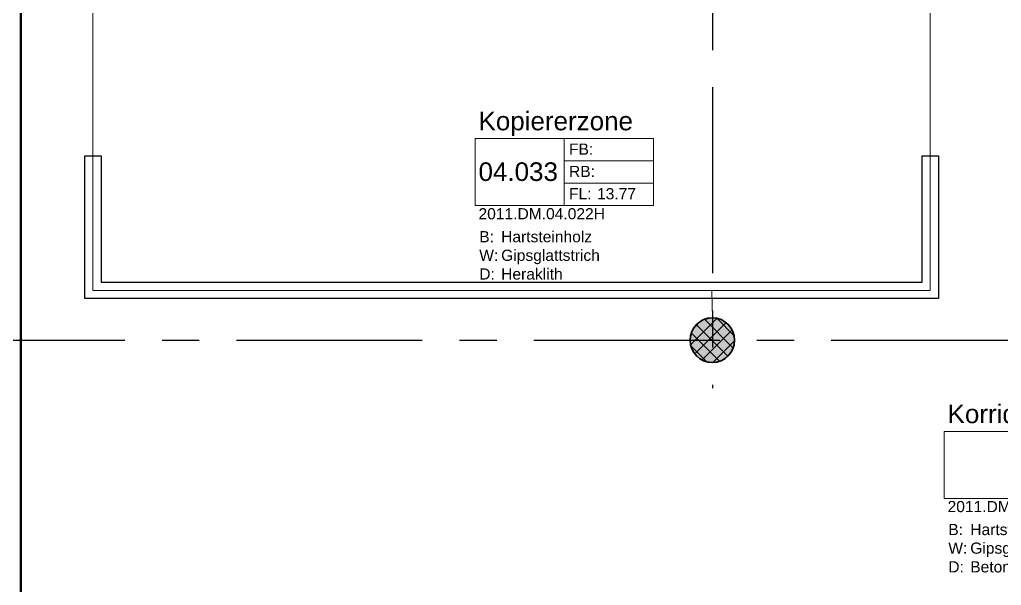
# Model space of a CAD drawing. Header units: millimetres. Extents: x -5 to 111, y -3 to 86.
# Drawn here: x 17.94 to 24.54, y 13.65 to 17.45 of the extents above; entities that cross this region are included whole.
import ezdxf

# ---------------------------------------------------------------- set-up
doc = ezdxf.new("R2010")
doc.units = ezdxf.units.MM
doc.linetypes.add('MITTE', pattern=[2, 1.25, -0.25, 0.25, -0.25])
for name, color, linetype, lineweight in [('A1------D-', 9, 'Continuous', 18), ('A1------J-', 10, 'Continuous', 50), ('A1E00---E-', 3, 'MITTE', 25), ('A1E2----E-', 4, 'Continuous', 35), ('A1E2----H-', 5, 'Continuous', 18), ('A1M11---E-', 3, 'Continuous', 25), ('A1Z21---E-', 210, 'Continuous', 18), ('A1Z29---T-', 5, 'Continuous', 18)]:
    doc.layers.add(name, color=color, linetype=linetype, lineweight=lineweight)
doc.layers.add('A1------H-', color=8, linetype='Continuous')
doc.styles.add('ARIAL', font='ARIAL.TTF')
doc.dimstyles.new('MST1_50m', dxfattribs={"dimtxt": 0.125, "dimasz": 0.05, "dimexe": 0.05, "dimexo": 0.1, "dimgap": 0.05, "dimtad": 1, "dimdec": 3, "dimzin": 9, "dimdsep": 46, "dimtxsty": 'ARIAL', "dimblk": 'ORIGIN', "dimcen": 0, "dimse1": 1, "dimse2": 1, "dimclrd": 256, "dimclre": 256, "dimclrt": 256, "dimadec": 0, "dimazin": 0, "dimtfac": 1, "dimtdec": 3, "dimtix": 1, "dimtmove": 0, "dimatfit": 3, "dimldrblk": 'ORIGIN', "dimfxl": 0, "dimlwd": -1, "dimlwe": -1, "dimarcsym": 0})

# ---------------------------------------------------------------- blocks, each defined once
blk = doc.blocks.new('_Origin')
at = {"color": 0, "linetype": 'ByBlock', "lineweight": -2}
blk.add_line((0, 0), (-1, 0), dxfattribs=at)
for points in [[(0, 0), (0, 1)], [(0, 0), (0, -1)]]:
    blk.add_lwpolyline(points)
blk.add_circle((0, 0), 0.5, dxfattribs=at)
blk = doc.blocks.new('*D224')
at = {"layer": 'A1------D-', "transparency": 16777216}
blk.add_line((5.295, 4.0007), (84.625, 4.0007), dxfattribs=at)
at = {"layer": 'Defpoints', "color": 0, "transparency": 16777216}
for p in [(84.675, 18.775), (5.245, 8.158), (84.675, 4.0007)]:
    blk.add_point(p, dxfattribs=at)
at = {"layer": 'A1------D-', "transparency": 16777216, "xscale": 0.05, "yscale": 0.05, "zscale": 0.05, "rotation": 180}
blk.add_blockref('_Origin', (5.245, 4.0007), dxfattribs=at)
at = {"layer": 'A1------D-', "transparency": 16777216, "xscale": 0.05, "yscale": 0.05, "zscale": 0.05}
blk.add_blockref('_Origin', (84.675, 4.0007), dxfattribs=at)
at = {"layer": 'A1------D-', "transparency": 16777216, "insert": (44.96, 4.1146), "char_height": 0.125, "attachment_point": 5, "style": 'ARIAL'}
blk.add_mtext('79.43', dxfattribs=at)
blk = doc.blocks.new('bbl-raumstempel')
for points in [[(0, 0), (0, -0.45), (1.2, -0.45), (1.2, 0), (0, 0)], [(0.6, -0.45), (0.6, 0)], [(0.6, -0.15), (1.2, -0.15)], [(0.6, -0.3), (1.2, -0.3)], [(1.2, -0.3), (1.2, -0.45)]]:
    blk.add_lwpolyline(points)
at = {"style": 'ARIAL'}
for s, p in [('FB:', (0.6318, -0.1083)), ('RB:', (0.6318, -0.2583)), ('FL:', (0.6318, -0.4083)), ('B:', (0.0282, -0.6971)), ('W:', (0.0282, -0.8221)), ('D:', (0.0282, -0.9478))]:
    blk.add_text(s, height=0.075, dxfattribs=at).set_placement(p)
for tag, p, height in [('RAUMBEZ', (0.0233, 0.0555), 0.125), ('FB', (0.8201, -0.1083), 0.075), ('RNR1', (0.0233, -0.285), 0.125), ('RB', (0.8201, -0.2583), 0.075), ('FLAECHE', (0.8201, -0.4083), 0.075), ('RNR2', (0.0233, -0.5428), 0.075), ('B', (0.1756, -0.6971), 0.075), ('W', (0.1756, -0.8221), 0.075), ('D', (0.1756, -0.9478), 0.075)]:
    blk.add_attdef(tag, p, '', height=height, dxfattribs=at)
blk = doc.blocks.new('2011.DM.04.022H', base_point=(18.435, 18.08))
at = {"layer": 'A1Z21---E-'}
blk.add_lwpolyline([(18.435, 18.08), (24.065, 18.08), (24.065, 15.635), (18.435, 15.635)], close=True, dxfattribs=at)
at = {"layer": 'A1Z21---E-', "style": 'ARIAL', "flags": 1}
blk.add_attdef('C_NUMBER', (18.435, 18.08), '', height=10, dxfattribs=at)
blk = doc.blocks.new('2011.DM.04.025V', base_point=(44.845, 13.53))
at = {"layer": 'A1Z21---E-'}
blk.add_lwpolyline([(18.435, 18.08), (18.435, 15.635), (22.5972, 15.635), (22.6, 15.45), (22.534, 15.4347), (22.4944, 15.4065), (22.4636, 15.3624), (22.45, 15.3), (22.4632, 15.2385), (22.4944, 15.1935), (22.5423, 15.1616), (22.6, 15.15), (22.6579, 15.1616), (22.704, 15.1919), (22.7377, 15.2405), (22.75, 15.3), (22.7317, 15.3718), (22.7055, 15.4066), (22.6626, 15.4363), (22.6, 15.45), (22.5972, 15.635), (24.065, 15.635), (24.065, 18.08)], dxfattribs=at)
at = {"layer": 'A1Z21---E-', "style": 'ARIAL', "flags": 1}
blk.add_attdef('C_NUMBER', (44.845, 13.53), '', height=10, dxfattribs=at)

msp = doc.modelspace()

# ---------------------------------------------------------------- hatches: boundary and pattern name
at = {"layer": 'A1------H-'}
h = msp.add_hatch(color=256, dxfattribs=at)
edge = h.paths.add_edge_path()
edge.add_arc((22.6, 15.3), 0.15, 0, 360)
at = {"layer": 'A1E2----H-'}
h = msp.add_hatch(dxfattribs=at)
h.set_pattern_fill('ANSI37', color=256, scale=0.02, style=0)
edge = h.paths.add_edge_path()
edge.add_arc((22.6, 15.3), 0.15, 0, 360, ccw=False)

# ---------------------------------------------------------------- linework, layer by layer
at = {"layer": 'A1------J-', "flags": 128}
msp.add_lwpolyline([(25.188, 40.2), (25.188, 26.04), (17.95, 26.04), (17.95, 2.5), (17.29, 2.5)], dxfattribs=at)
at = {"layer": 'A1E00---E-'}
for p, q in [((22.6, 79), (22.6, 14.9776)), ((1.4, 15.3), (47.4, 15.3))]:
    msp.add_line(p, q, dxfattribs=at)
at = {"layer": 'A1E2----E-'}
msp.add_circle((22.6, 15.3), 0.15, dxfattribs=at)
msp.add_circle((22.6, 15.3), 0.15, dxfattribs=at)
at = {"layer": 'A1M11---E-'}
for p, q in [((18.38, 15.58), (18.38, 16.54)), ((18.38, 16.54), (18.49, 16.54)), ((18.49, 16.54), (18.49, 15.69)), ((24.01, 15.69), (24.01, 16.54)), ((24.01, 16.54), (24.12, 16.54)), ((24.12, 16.54), (24.12, 15.69)), ((18.49, 15.69), (24.01, 15.69)), ((24.12, 15.69), (24.12, 15.58)), ((24.12, 15.58), (18.38, 15.58))]:
    msp.add_line(p, q, dxfattribs=at)

# ---------------------------------------------------------------- block references
at = {"layer": 'A1Z21---E-'}
for name, p in [('2011.DM.04.025V', (44.845, 13.53)), ('2011.DM.04.022H', (18.435, 18.08))]:
    msp.add_blockref(name, p, dxfattribs=at)
at = {"layer": 'A1Z29---T-'}
for p, values in [((21.0046, 16.6552), {'FLAECHE': '13.77', 'RAUMBEZ': 'Kopiererzone', 'RNR1': '04.033', 'RNR2': '2011.DM.04.022H', 'B': 'Hartsteinholz', 'W': 'Gipsglattstrich', 'D': 'Heraklith'}), ((24.1584, 14.6868), {'FLAECHE': '80.73', 'RAUMBEZ': 'Korridor', 'RNR2': '2011.DM.04.025V', 'B': 'Hartsteinholz', 'W': 'Gipsglattstrich', 'D': 'Beton gestrichen'})]:
    msp.add_blockref('bbl-raumstempel', p, dxfattribs=at).add_auto_attribs(values)

# ---------------------------------------------------------------- dimensions: what is measured, and where the dimension line sits
at = {"layer": 'A1------D-'}
dim = msp.add_linear_dim(base=(84.675, 4.0007), p1=(5.245, 8.158), p2=(84.675, 18.775), dimstyle='MST1_50m', dxfattribs=at)
dim.commit()
dim.dimension.update_dxf_attribs({"geometry": '*D224', "text_midpoint": (44.96, 4.1146)})

doc.saveas('drawing.dxf')
